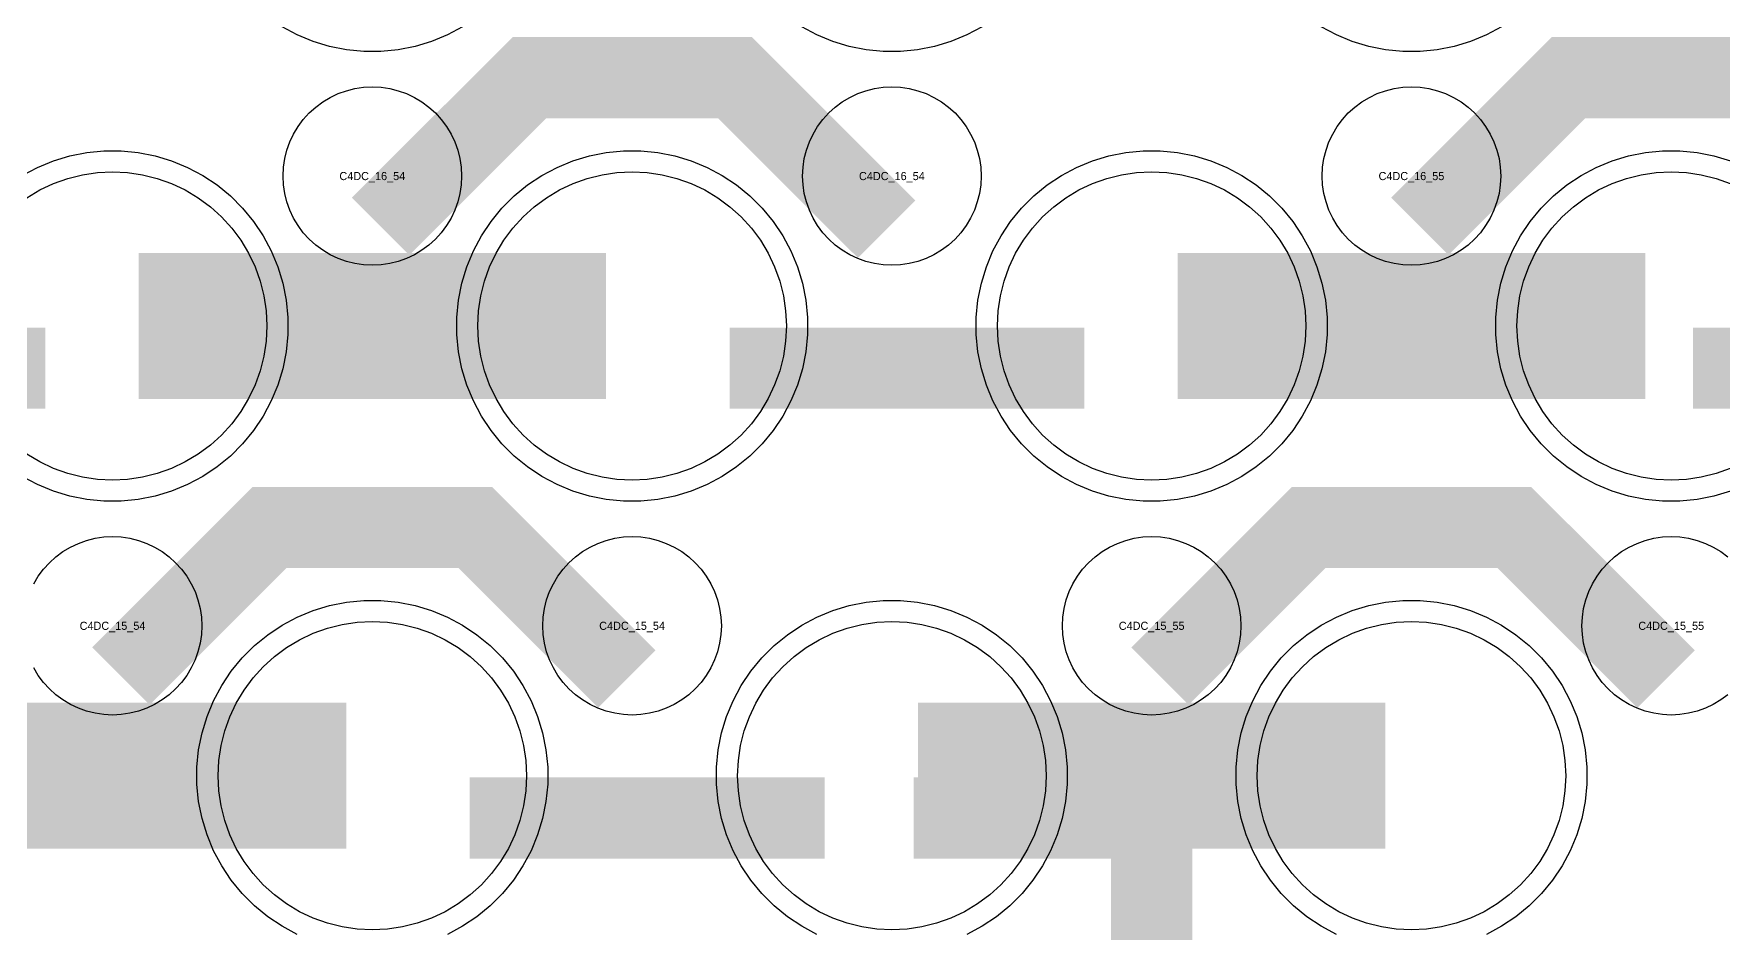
# Model space of a CAD drawing. Extents: x -11880 to 11880, y -14992 to 14992.
# Drawn here: x 5256 to 5776, y -12810 to -12533 of the extents above; entities that cross this region are included whole.
import ezdxf
from ezdxf.enums import TextEntityAlignment as Align

# ---------------------------------------------------------------- set-up
doc = ezdxf.new("R2010")
doc.units = 0
doc.header["$MEASUREMENT"] = 0
for name, color, linetype in [('GDS_775_DT_237', 138, 'CONTINUOUS'), ('RDL1_FS', 34, 'CONTINUOUS'), ('RDL_BS', 160, 'CONTINUOUS')]:
    doc.layers.add(name, color=color, linetype=linetype)

msp = doc.modelspace()

# ---------------------------------------------------------------- linework, layer by layer
at = {"layer": 'RDL1_FS'}
for points in [[(5253.605, -12583.038), (5257.605, -12580.64), (5261.819, -12578.648), (5266.209, -12577.076), (5270.732, -12575.944), (5275.343, -12575.26), (5280, -12575.031), (5284.657, -12575.26), (5289.268, -12575.944), (5293.791, -12577.076), (5298.181, -12578.648), (5302.395, -12580.64), (5306.395, -12583.038), (5310.14, -12585.816), (5313.594, -12588.946), (5316.724, -12592.4), (5319.502, -12596.145), (5321.9, -12600.145), (5323.892, -12604.359), (5325.464, -12608.749), (5326.596, -12613.272), (5327.28, -12617.883), (5327.509, -12622.54), (5327.28, -12627.197), (5326.596, -12631.808), (5325.464, -12636.331), (5323.892, -12640.721), (5321.9, -12644.935), (5319.502, -12648.935), (5316.724, -12652.68), (5313.594, -12656.134), (5310.14, -12659.264), (5306.395, -12662.042), (5302.395, -12664.44), (5298.181, -12666.432), (5293.791, -12668.004), (5289.268, -12669.136), (5284.657, -12669.82), (5280, -12670.049), (5275.343, -12669.82), (5270.732, -12669.136), (5266.209, -12668.004), (5261.819, -12666.432), (5257.605, -12664.44), (5253.605, -12662.042)], [(5778.181, -12666.432), (5773.791, -12668.004), (5769.268, -12669.136), (5764.657, -12669.82), (5760, -12670.049), (5755.343, -12669.82), (5750.732, -12669.136), (5746.209, -12668.004), (5741.819, -12666.432), (5737.605, -12664.44), (5733.605, -12662.042), (5729.86, -12659.264), (5726.406, -12656.134), (5723.276, -12652.68), (5720.498, -12648.935), (5718.1, -12644.935), (5716.108, -12640.721), (5714.536, -12636.331), (5713.404, -12631.808), (5712.72, -12627.197), (5712.491, -12622.54), (5712.72, -12617.883), (5713.404, -12613.272), (5714.536, -12608.749), (5716.108, -12604.359), (5718.1, -12600.145), (5720.498, -12596.145), (5723.276, -12592.4), (5726.406, -12588.946), (5729.86, -12585.816), (5733.605, -12583.038), (5737.605, -12580.64), (5741.819, -12578.648), (5746.209, -12577.076), (5750.732, -12575.944), (5755.343, -12575.26), (5760, -12575.031), (5764.657, -12575.26), (5769.268, -12575.944), (5773.791, -12577.076), (5778.181, -12578.648)]]:
    msp.add_lwpolyline(points, dxfattribs=at)
for points in [[(5440, -12670.049), (5435.343, -12669.82), (5430.732, -12669.136), (5426.209, -12668.004), (5421.819, -12666.432), (5417.605, -12664.44), (5413.605, -12662.042), (5409.86, -12659.264), (5406.406, -12656.134), (5403.276, -12652.68), (5400.498, -12648.935), (5398.1, -12644.935), (5396.108, -12640.721), (5394.536, -12636.331), (5393.404, -12631.808), (5392.72, -12627.197), (5392.491, -12622.54), (5392.72, -12617.883), (5393.404, -12613.272), (5394.536, -12608.749), (5396.108, -12604.359), (5398.1, -12600.145), (5400.498, -12596.145), (5403.276, -12592.4), (5406.406, -12588.946), (5409.86, -12585.816), (5413.605, -12583.038), (5417.605, -12580.64), (5421.819, -12578.648), (5426.209, -12577.076), (5430.732, -12575.944), (5435.343, -12575.26), (5440, -12575.031), (5444.657, -12575.26), (5449.268, -12575.944), (5453.791, -12577.076), (5458.181, -12578.648), (5462.395, -12580.64), (5466.395, -12583.038), (5470.14, -12585.816), (5473.594, -12588.946), (5476.724, -12592.4), (5479.502, -12596.145), (5481.9, -12600.145), (5483.892, -12604.359), (5485.464, -12608.749), (5486.596, -12613.272), (5487.28, -12617.883), (5487.509, -12622.54), (5487.28, -12627.197), (5486.596, -12631.808), (5485.464, -12636.331), (5483.892, -12640.721), (5481.9, -12644.935), (5479.502, -12648.935), (5476.724, -12652.68), (5473.594, -12656.134), (5470.14, -12659.264), (5466.395, -12662.042), (5462.395, -12664.44), (5458.181, -12666.432), (5453.791, -12668.004), (5449.268, -12669.136), (5444.657, -12669.82)], [(5600, -12670.049), (5595.343, -12669.82), (5590.732, -12669.136), (5586.209, -12668.004), (5581.819, -12666.432), (5577.605, -12664.44), (5573.605, -12662.042), (5569.86, -12659.264), (5566.406, -12656.134), (5563.276, -12652.68), (5560.498, -12648.935), (5558.1, -12644.935), (5556.108, -12640.721), (5554.536, -12636.331), (5553.404, -12631.808), (5552.72, -12627.197), (5552.491, -12622.54), (5552.72, -12617.883), (5553.404, -12613.272), (5554.536, -12608.749), (5556.108, -12604.359), (5558.1, -12600.145), (5560.498, -12596.145), (5563.276, -12592.4), (5566.406, -12588.946), (5569.86, -12585.816), (5573.605, -12583.038), (5577.605, -12580.64), (5581.819, -12578.648), (5586.209, -12577.076), (5590.732, -12575.944), (5595.343, -12575.26), (5600, -12575.031), (5604.657, -12575.26), (5609.268, -12575.944), (5613.791, -12577.076), (5618.181, -12578.648), (5622.395, -12580.64), (5626.395, -12583.038), (5630.14, -12585.816), (5633.594, -12588.946), (5636.724, -12592.4), (5639.502, -12596.145), (5641.9, -12600.145), (5643.892, -12604.359), (5645.464, -12608.749), (5646.596, -12613.272), (5647.28, -12617.883), (5647.509, -12622.54), (5647.28, -12627.197), (5646.596, -12631.808), (5645.464, -12636.331), (5643.892, -12640.721), (5641.9, -12644.935), (5639.502, -12648.935), (5636.724, -12652.68), (5633.594, -12656.134), (5630.14, -12659.264), (5626.395, -12662.042), (5622.395, -12664.44), (5618.181, -12666.432), (5613.791, -12668.004), (5609.268, -12669.136), (5604.657, -12669.82)], [(5360, -12808.614), (5355.343, -12808.385), (5350.732, -12807.701), (5346.209, -12806.569), (5341.819, -12804.997), (5337.605, -12803.005), (5333.605, -12800.607), (5329.86, -12797.829), (5326.406, -12794.699), (5323.276, -12791.245), (5320.498, -12787.5), (5318.1, -12783.5), (5316.108, -12779.286), (5314.536, -12774.896), (5313.404, -12770.373), (5312.72, -12765.762), (5312.491, -12761.105), (5312.72, -12756.448), (5313.404, -12751.837), (5314.536, -12747.314), (5316.108, -12742.924), (5318.1, -12738.71), (5320.498, -12734.71), (5323.276, -12730.965), (5326.406, -12727.511), (5329.86, -12724.381), (5333.605, -12721.603), (5337.605, -12719.205), (5341.819, -12717.213), (5346.209, -12715.641), (5350.732, -12714.509), (5355.343, -12713.825), (5360, -12713.596), (5364.657, -12713.825), (5369.268, -12714.509), (5373.791, -12715.641), (5378.181, -12717.213), (5382.395, -12719.205), (5386.395, -12721.603), (5390.14, -12724.381), (5393.594, -12727.511), (5396.724, -12730.965), (5399.502, -12734.71), (5401.9, -12738.71), (5403.892, -12742.924), (5405.464, -12747.314), (5406.596, -12751.837), (5407.28, -12756.448), (5407.509, -12761.105), (5407.28, -12765.762), (5406.596, -12770.373), (5405.464, -12774.896), (5403.892, -12779.286), (5401.9, -12783.5), (5399.502, -12787.5), (5396.724, -12791.245), (5393.594, -12794.699), (5390.14, -12797.829), (5386.395, -12800.607), (5382.395, -12803.005), (5378.181, -12804.997), (5373.791, -12806.569), (5369.268, -12807.701), (5364.657, -12808.385)], [(5520, -12808.614), (5515.343, -12808.385), (5510.732, -12807.701), (5506.209, -12806.569), (5501.819, -12804.997), (5497.605, -12803.005), (5493.605, -12800.607), (5489.86, -12797.829), (5486.406, -12794.699), (5483.276, -12791.245), (5480.498, -12787.5), (5478.1, -12783.5), (5476.108, -12779.286), (5474.536, -12774.896), (5473.404, -12770.373), (5472.72, -12765.762), (5472.491, -12761.105), (5472.72, -12756.448), (5473.404, -12751.837), (5474.536, -12747.314), (5476.108, -12742.924), (5478.1, -12738.71), (5480.498, -12734.71), (5483.276, -12730.965), (5486.406, -12727.511), (5489.86, -12724.381), (5493.605, -12721.603), (5497.605, -12719.205), (5501.819, -12717.213), (5506.209, -12715.641), (5510.732, -12714.509), (5515.343, -12713.825), (5520, -12713.596), (5524.657, -12713.825), (5529.268, -12714.509), (5533.791, -12715.641), (5538.181, -12717.213), (5542.395, -12719.205), (5546.395, -12721.603), (5550.14, -12724.381), (5553.594, -12727.511), (5556.724, -12730.965), (5559.502, -12734.71), (5561.9, -12738.71), (5563.892, -12742.924), (5565.464, -12747.314), (5566.596, -12751.837), (5567.28, -12756.448), (5567.509, -12761.105), (5567.28, -12765.762), (5566.596, -12770.373), (5565.464, -12774.896), (5563.892, -12779.286), (5561.9, -12783.5), (5559.502, -12787.5), (5556.724, -12791.245), (5553.594, -12794.699), (5550.14, -12797.829), (5546.395, -12800.607), (5542.395, -12803.005), (5538.181, -12804.997), (5533.791, -12806.569), (5529.268, -12807.701), (5524.657, -12808.385)], [(5680, -12808.614), (5675.343, -12808.385), (5670.732, -12807.701), (5666.209, -12806.569), (5661.819, -12804.997), (5657.605, -12803.005), (5653.605, -12800.607), (5649.86, -12797.829), (5646.406, -12794.699), (5643.276, -12791.245), (5640.498, -12787.5), (5638.1, -12783.5), (5636.108, -12779.286), (5634.536, -12774.896), (5633.404, -12770.373), (5632.72, -12765.762), (5632.491, -12761.105), (5632.72, -12756.448), (5633.404, -12751.837), (5634.536, -12747.314), (5636.108, -12742.924), (5638.1, -12738.71), (5640.498, -12734.71), (5643.276, -12730.965), (5646.406, -12727.511), (5649.86, -12724.381), (5653.605, -12721.603), (5657.605, -12719.205), (5661.819, -12717.213), (5666.209, -12715.641), (5670.732, -12714.509), (5675.343, -12713.825), (5680, -12713.596), (5684.657, -12713.825), (5689.268, -12714.509), (5693.791, -12715.641), (5698.181, -12717.213), (5702.395, -12719.205), (5706.395, -12721.603), (5710.14, -12724.381), (5713.594, -12727.511), (5716.724, -12730.965), (5719.502, -12734.71), (5721.9, -12738.71), (5723.892, -12742.924), (5725.464, -12747.314), (5726.596, -12751.837), (5727.28, -12756.448), (5727.509, -12761.105), (5727.28, -12765.762), (5726.596, -12770.373), (5725.464, -12774.896), (5723.892, -12779.286), (5721.9, -12783.5), (5719.502, -12787.5), (5716.724, -12791.245), (5713.594, -12794.699), (5710.14, -12797.829), (5706.395, -12800.607), (5702.395, -12803.005), (5698.181, -12804.997), (5693.791, -12806.569), (5689.268, -12807.701), (5684.657, -12808.385)]]:
    msp.add_lwpolyline(points, close=True, dxfattribs=at)
for points in [[(5288.002, -12622.54, 45, 45, 0), (5360.002, -12622.54, 45, 45, 0)], [(5360.002, -12622.54, 45, 45, 0), (5432.002, -12622.54, 45, 45, 0)], [(5608.002, -12622.54, 45, 45, 0), (5680.002, -12622.54, 45, 45, 0)], [(5680.002, -12622.54, 45, 45, 0), (5752.002, -12622.54, 45, 45, 0)], [(5208.002, -12761.105, 45, 45, 0), (5280.002, -12761.105, 45, 45, 0)], [(5280.002, -12761.105, 45, 45, 0), (5352.002, -12761.105, 45, 45, 0)], [(5528.002, -12761.105, 45, 45, 0), (5600.002, -12761.105, 45, 45, 0)], [(5600.002, -12761.105, 45, 45, 0), (5672.002, -12761.105, 45, 45, 0)]]:
    msp.add_lwpolyline(points, format="xyseb", dxfattribs=at)
at = {"layer": 'RDL_BS', "color": 241, "true_color": 0xf7abae}
for points in [[(5387.777, -12530.358), (5383.115, -12532.85), (5378.205, -12534.881), (5373.165, -12536.412), (5367.938, -12537.458), (5362.644, -12537.975), (5357.356, -12537.975), (5352.062, -12537.458), (5346.835, -12536.412), (5341.795, -12534.881), (5336.885, -12532.85), (5332.223, -12530.358)], [(5547.777, -12530.358), (5543.115, -12532.85), (5538.205, -12534.881), (5533.165, -12536.412), (5527.938, -12537.458), (5522.644, -12537.975), (5517.356, -12537.975), (5512.062, -12537.458), (5506.835, -12536.412), (5501.795, -12534.881), (5496.885, -12532.85), (5492.223, -12530.358)], [(5707.777, -12530.358), (5703.115, -12532.85), (5698.205, -12534.881), (5693.165, -12536.412), (5687.938, -12537.458), (5682.644, -12537.975), (5677.356, -12537.975), (5672.062, -12537.458), (5666.835, -12536.412), (5661.795, -12534.881), (5656.885, -12532.85), (5652.223, -12530.358)]]:
    msp.add_lwpolyline(points, dxfattribs=at)
at = {"layer": 'RDL_BS'}
for points in [[(5362.562, -12591.854, 25, 25, 0), (5408.377, -12546.039, 25, 25, 0), (5441.93, -12546.039, 25, 25, 0)], [(5518.401, -12592.753, 25, 25, 0), (5471.687, -12546.039, 25, 25, 0), (5441.929, -12546.039, 25, 25, 0)], [(5682.562, -12591.854, 25, 25, 0), (5728.377, -12546.039, 25, 25, 0), (5761.93, -12546.039, 25, 25, 0)], [(5838.401, -12592.753, 25, 25, 0), (5791.687, -12546.039, 25, 25, 0), (5761.929, -12546.039, 25, 25, 0)], [(5150.016, -12635.553, 25, 25, 0), (5259.281, -12635.553, 25, 25, 0)], [(5470.016, -12635.553, 25, 25, 0), (5579.281, -12635.553, 25, 25, 0)], [(5852.5, -12635.553, 25, 25, 0), (5766.667, -12635.553, 25, 25, 0)], [(5812.944, -12635.553, 25, 25, 0), (5771.74, -12635.553, 25, 25, 0)], [(5282.562, -12730.419, 25, 25, 0), (5328.377, -12684.604, 25, 25, 0), (5361.93, -12684.604, 25, 25, 0)], [(5438.401, -12731.318, 25, 25, 0), (5391.687, -12684.604, 25, 25, 0), (5361.929, -12684.604, 25, 25, 0)], [(5602.562, -12730.419, 25, 25, 0), (5648.377, -12684.604, 25, 25, 0), (5681.93, -12684.604, 25, 25, 0)], [(5758.401, -12731.318, 25, 25, 0), (5711.687, -12684.604, 25, 25, 0), (5681.929, -12684.604, 25, 25, 0)], [(5600, -12868.395, 25, 25, 0), (5600, -12761.618, 25, 25, 0)], [(5390.016, -12774.118, 25, 25, 0), (5499.281, -12774.118, 25, 25, 0)], [(5612.5, -12774.118, 25, 25, 0), (5526.667, -12774.118, 25, 25, 0)], [(5572.944, -12774.118, 25, 25, 0), (5531.74, -12774.118, 25, 25, 0)], [(5600, -12792.087, 25, 25, 0), (5600, -12837.707, 25, 25, 0)]]:
    msp.add_lwpolyline(points, format="xyseb", dxfattribs=at)
for points in [[(5360, -12603.846), (5357.307, -12603.714), (5354.635, -12603.318), (5352.016, -12602.661), (5349.481, -12601.754), (5347.044, -12600.602), (5344.72, -12599.209), (5342.557, -12597.606), (5340.558, -12595.794), (5338.746, -12593.795), (5337.143, -12591.632), (5335.75, -12589.308), (5334.598, -12586.871), (5333.691, -12584.336), (5333.034, -12581.717), (5332.638, -12579.045), (5332.506, -12576.352), (5332.638, -12573.659), (5333.034, -12570.987), (5333.691, -12568.368), (5334.598, -12565.833), (5335.75, -12563.396), (5337.143, -12561.072), (5338.746, -12558.909), (5340.558, -12556.91), (5342.557, -12555.098), (5344.72, -12553.495), (5347.044, -12552.102), (5349.481, -12550.95), (5352.016, -12550.043), (5354.635, -12549.386), (5357.307, -12548.99), (5360, -12548.858), (5362.693, -12548.99), (5365.365, -12549.386), (5367.984, -12550.043), (5370.519, -12550.95), (5372.956, -12552.102), (5375.28, -12553.495), (5377.443, -12555.098), (5379.442, -12556.91), (5381.254, -12558.909), (5382.857, -12561.072), (5384.25, -12563.396), (5385.402, -12565.833), (5386.309, -12568.368), (5386.966, -12570.987), (5387.362, -12573.659), (5387.494, -12576.352), (5387.362, -12579.045), (5386.966, -12581.717), (5386.309, -12584.336), (5385.402, -12586.871), (5384.25, -12589.308), (5382.857, -12591.632), (5381.254, -12593.795), (5379.442, -12595.794), (5377.443, -12597.606), (5375.28, -12599.209), (5372.956, -12600.602), (5370.519, -12601.754), (5367.984, -12602.661), (5365.365, -12603.318), (5362.693, -12603.714)], [(5520, -12603.846), (5517.307, -12603.714), (5514.635, -12603.318), (5512.016, -12602.661), (5509.481, -12601.754), (5507.044, -12600.602), (5504.72, -12599.209), (5502.557, -12597.606), (5500.558, -12595.794), (5498.746, -12593.795), (5497.143, -12591.632), (5495.75, -12589.308), (5494.598, -12586.871), (5493.691, -12584.336), (5493.034, -12581.717), (5492.638, -12579.045), (5492.506, -12576.352), (5492.638, -12573.659), (5493.034, -12570.987), (5493.691, -12568.368), (5494.598, -12565.833), (5495.75, -12563.396), (5497.143, -12561.072), (5498.746, -12558.909), (5500.558, -12556.91), (5502.557, -12555.098), (5504.72, -12553.495), (5507.044, -12552.102), (5509.481, -12550.95), (5512.016, -12550.043), (5514.635, -12549.386), (5517.307, -12548.99), (5520, -12548.858), (5522.693, -12548.99), (5525.365, -12549.386), (5527.984, -12550.043), (5530.519, -12550.95), (5532.956, -12552.102), (5535.28, -12553.495), (5537.443, -12555.098), (5539.442, -12556.91), (5541.254, -12558.909), (5542.857, -12561.072), (5544.25, -12563.396), (5545.402, -12565.833), (5546.309, -12568.368), (5546.966, -12570.987), (5547.362, -12573.659), (5547.494, -12576.352), (5547.362, -12579.045), (5546.966, -12581.717), (5546.309, -12584.336), (5545.402, -12586.871), (5544.25, -12589.308), (5542.857, -12591.632), (5541.254, -12593.795), (5539.442, -12595.794), (5537.443, -12597.606), (5535.28, -12599.209), (5532.956, -12600.602), (5530.519, -12601.754), (5527.984, -12602.661), (5525.365, -12603.318), (5522.693, -12603.714)], [(5680, -12603.846), (5677.307, -12603.714), (5674.635, -12603.318), (5672.016, -12602.661), (5669.481, -12601.754), (5667.044, -12600.602), (5664.72, -12599.209), (5662.557, -12597.606), (5660.558, -12595.794), (5658.746, -12593.795), (5657.143, -12591.632), (5655.75, -12589.308), (5654.598, -12586.871), (5653.691, -12584.336), (5653.034, -12581.717), (5652.638, -12579.045), (5652.506, -12576.352), (5652.638, -12573.659), (5653.034, -12570.987), (5653.691, -12568.368), (5654.598, -12565.833), (5655.75, -12563.396), (5657.143, -12561.072), (5658.746, -12558.909), (5660.558, -12556.91), (5662.557, -12555.098), (5664.72, -12553.495), (5667.044, -12552.102), (5669.481, -12550.95), (5672.016, -12550.043), (5674.635, -12549.386), (5677.307, -12548.99), (5680, -12548.858), (5682.693, -12548.99), (5685.365, -12549.386), (5687.984, -12550.043), (5690.519, -12550.95), (5692.956, -12552.102), (5695.28, -12553.495), (5697.443, -12555.098), (5699.442, -12556.91), (5701.254, -12558.909), (5702.857, -12561.072), (5704.25, -12563.396), (5705.402, -12565.833), (5706.309, -12568.368), (5706.966, -12570.987), (5707.362, -12573.659), (5707.494, -12576.352), (5707.362, -12579.045), (5706.966, -12581.717), (5706.309, -12584.336), (5705.402, -12586.871), (5704.25, -12589.308), (5702.857, -12591.632), (5701.254, -12593.795), (5699.442, -12595.794), (5697.443, -12597.606), (5695.28, -12599.209), (5692.956, -12600.602), (5690.519, -12601.754), (5687.984, -12602.661), (5685.365, -12603.318), (5682.693, -12603.714)], [(5437.356, -12676.54), (5432.062, -12676.023), (5426.835, -12674.977), (5421.795, -12673.446), (5416.885, -12671.415), (5412.223, -12668.923), (5407.809, -12665.976), (5403.708, -12662.614), (5399.926, -12658.832), (5396.564, -12654.731), (5393.617, -12650.317), (5391.125, -12645.655), (5389.094, -12640.745), (5387.563, -12635.705), (5386.517, -12630.478), (5386, -12625.184), (5386, -12619.896), (5386.517, -12614.602), (5387.563, -12609.375), (5389.094, -12604.335), (5391.125, -12599.425), (5393.617, -12594.763), (5396.564, -12590.349), (5399.926, -12586.248), (5403.708, -12582.466), (5407.809, -12579.104), (5412.223, -12576.157), (5416.885, -12573.665), (5421.795, -12571.634), (5426.835, -12570.103), (5432.062, -12569.057), (5437.356, -12568.54), (5442.644, -12568.54), (5447.938, -12569.057), (5453.165, -12570.103), (5458.205, -12571.634), (5463.115, -12573.665), (5467.777, -12576.157), (5472.191, -12579.104), (5476.292, -12582.466), (5480.074, -12586.248), (5483.436, -12590.349), (5486.383, -12594.763), (5488.875, -12599.425), (5490.906, -12604.335), (5492.437, -12609.375), (5493.483, -12614.602), (5494, -12619.896), (5494, -12625.184), (5493.483, -12630.478), (5492.437, -12635.705), (5490.906, -12640.745), (5488.875, -12645.655), (5486.383, -12650.317), (5483.436, -12654.731), (5480.074, -12658.832), (5476.292, -12662.614), (5472.191, -12665.976), (5467.777, -12668.923), (5463.115, -12671.415), (5458.205, -12673.446), (5453.165, -12674.977), (5447.938, -12676.023), (5442.644, -12676.54)], [(5597.356, -12676.54), (5592.062, -12676.023), (5586.835, -12674.977), (5581.795, -12673.446), (5576.885, -12671.415), (5572.223, -12668.923), (5567.809, -12665.976), (5563.708, -12662.614), (5559.926, -12658.832), (5556.564, -12654.731), (5553.617, -12650.317), (5551.125, -12645.655), (5549.094, -12640.745), (5547.563, -12635.705), (5546.517, -12630.478), (5546, -12625.184), (5546, -12619.896), (5546.517, -12614.602), (5547.563, -12609.375), (5549.094, -12604.335), (5551.125, -12599.425), (5553.617, -12594.763), (5556.564, -12590.349), (5559.926, -12586.248), (5563.708, -12582.466), (5567.809, -12579.104), (5572.223, -12576.157), (5576.885, -12573.665), (5581.795, -12571.634), (5586.835, -12570.103), (5592.062, -12569.057), (5597.356, -12568.54), (5602.644, -12568.54), (5607.938, -12569.057), (5613.165, -12570.103), (5618.205, -12571.634), (5623.115, -12573.665), (5627.777, -12576.157), (5632.191, -12579.104), (5636.292, -12582.466), (5640.074, -12586.248), (5643.436, -12590.349), (5646.383, -12594.763), (5648.875, -12599.425), (5650.906, -12604.335), (5652.437, -12609.375), (5653.483, -12614.602), (5654, -12619.896), (5654, -12625.184), (5653.483, -12630.478), (5652.437, -12635.705), (5650.906, -12640.745), (5648.875, -12645.655), (5646.383, -12650.317), (5643.436, -12654.731), (5640.074, -12658.832), (5636.292, -12662.614), (5632.191, -12665.976), (5627.777, -12668.923), (5623.115, -12671.415), (5618.205, -12673.446), (5613.165, -12674.977), (5607.938, -12676.023), (5602.644, -12676.54)], [(5440, -12742.411), (5437.307, -12742.279), (5434.635, -12741.883), (5432.016, -12741.226), (5429.481, -12740.319), (5427.044, -12739.167), (5424.72, -12737.774), (5422.557, -12736.171), (5420.558, -12734.359), (5418.746, -12732.36), (5417.143, -12730.197), (5415.75, -12727.873), (5414.598, -12725.436), (5413.691, -12722.901), (5413.034, -12720.282), (5412.638, -12717.61), (5412.506, -12714.917), (5412.638, -12712.224), (5413.034, -12709.552), (5413.691, -12706.933), (5414.598, -12704.398), (5415.75, -12701.961), (5417.143, -12699.637), (5418.746, -12697.474), (5420.558, -12695.475), (5422.557, -12693.663), (5424.72, -12692.06), (5427.044, -12690.667), (5429.481, -12689.515), (5432.016, -12688.608), (5434.635, -12687.951), (5437.307, -12687.555), (5440, -12687.423), (5442.693, -12687.555), (5445.365, -12687.951), (5447.984, -12688.608), (5450.519, -12689.515), (5452.956, -12690.667), (5455.28, -12692.06), (5457.443, -12693.663), (5459.442, -12695.475), (5461.254, -12697.474), (5462.857, -12699.637), (5464.25, -12701.961), (5465.402, -12704.398), (5466.309, -12706.933), (5466.966, -12709.552), (5467.362, -12712.224), (5467.494, -12714.917), (5467.362, -12717.61), (5466.966, -12720.282), (5466.309, -12722.901), (5465.402, -12725.436), (5464.25, -12727.873), (5462.857, -12730.197), (5461.254, -12732.36), (5459.442, -12734.359), (5457.443, -12736.171), (5455.28, -12737.774), (5452.956, -12739.167), (5450.519, -12740.319), (5447.984, -12741.226), (5445.365, -12741.883), (5442.693, -12742.279)], [(5600, -12742.411), (5597.307, -12742.279), (5594.635, -12741.883), (5592.016, -12741.226), (5589.481, -12740.319), (5587.044, -12739.167), (5584.72, -12737.774), (5582.557, -12736.171), (5580.558, -12734.359), (5578.746, -12732.36), (5577.143, -12730.197), (5575.75, -12727.873), (5574.598, -12725.436), (5573.691, -12722.901), (5573.034, -12720.282), (5572.638, -12717.61), (5572.506, -12714.917), (5572.638, -12712.224), (5573.034, -12709.552), (5573.691, -12706.933), (5574.598, -12704.398), (5575.75, -12701.961), (5577.143, -12699.637), (5578.746, -12697.474), (5580.558, -12695.475), (5582.557, -12693.663), (5584.72, -12692.06), (5587.044, -12690.667), (5589.481, -12689.515), (5592.016, -12688.608), (5594.635, -12687.951), (5597.307, -12687.555), (5600, -12687.423), (5602.693, -12687.555), (5605.365, -12687.951), (5607.984, -12688.608), (5610.519, -12689.515), (5612.956, -12690.667), (5615.28, -12692.06), (5617.443, -12693.663), (5619.442, -12695.475), (5621.254, -12697.474), (5622.857, -12699.637), (5624.25, -12701.961), (5625.402, -12704.398), (5626.309, -12706.933), (5626.966, -12709.552), (5627.362, -12712.224), (5627.494, -12714.917), (5627.362, -12717.61), (5626.966, -12720.282), (5626.309, -12722.901), (5625.402, -12725.436), (5624.25, -12727.873), (5622.857, -12730.197), (5621.254, -12732.36), (5619.442, -12734.359), (5617.443, -12736.171), (5615.28, -12737.774), (5612.956, -12739.167), (5610.519, -12740.319), (5607.984, -12741.226), (5605.365, -12741.883), (5602.693, -12742.279)]]:
    msp.add_lwpolyline(points, close=True, dxfattribs=at)
for points in [[(5252.223, -12576.157), (5256.885, -12573.665), (5261.795, -12571.634), (5266.835, -12570.103), (5272.062, -12569.057), (5277.356, -12568.54), (5282.644, -12568.54), (5287.938, -12569.057), (5293.165, -12570.103), (5298.205, -12571.634), (5303.115, -12573.665), (5307.777, -12576.157), (5312.191, -12579.104), (5316.292, -12582.466), (5320.074, -12586.248), (5323.436, -12590.349), (5326.383, -12594.763), (5328.875, -12599.425), (5330.906, -12604.335), (5332.437, -12609.375), (5333.483, -12614.602), (5334, -12619.896), (5334, -12625.184), (5333.483, -12630.478), (5332.437, -12635.705), (5330.906, -12640.745), (5328.875, -12645.655), (5326.383, -12650.317), (5323.436, -12654.731), (5320.074, -12658.832), (5316.292, -12662.614), (5312.191, -12665.976), (5307.777, -12668.923), (5303.115, -12671.415), (5298.205, -12673.446), (5293.165, -12674.977), (5287.938, -12676.023), (5282.644, -12676.54), (5277.356, -12676.54), (5272.062, -12676.023), (5266.835, -12674.977), (5261.795, -12673.446), (5256.885, -12671.415), (5252.223, -12668.923)], [(5778.205, -12673.446), (5773.165, -12674.977), (5767.938, -12676.023), (5762.644, -12676.54), (5757.356, -12676.54), (5752.062, -12676.023), (5746.835, -12674.977), (5741.795, -12673.446), (5736.885, -12671.415), (5732.223, -12668.923), (5727.809, -12665.976), (5723.708, -12662.614), (5719.926, -12658.832), (5716.564, -12654.731), (5713.617, -12650.317), (5711.125, -12645.655), (5709.094, -12640.745), (5707.563, -12635.705), (5706.517, -12630.478), (5706, -12625.184), (5706, -12619.896), (5706.517, -12614.602), (5707.563, -12609.375), (5709.094, -12604.335), (5711.125, -12599.425), (5713.617, -12594.763), (5716.564, -12590.349), (5719.926, -12586.248), (5723.708, -12582.466), (5727.809, -12579.104), (5732.223, -12576.157), (5736.885, -12573.665), (5741.795, -12571.634), (5746.835, -12570.103), (5752.062, -12569.057), (5757.356, -12568.54), (5762.644, -12568.54), (5767.938, -12569.057), (5773.165, -12570.103), (5778.205, -12571.634)], [(5255.75, -12701.961), (5257.143, -12699.637), (5258.746, -12697.474), (5260.558, -12695.475), (5262.557, -12693.663), (5264.72, -12692.06), (5267.044, -12690.667), (5269.481, -12689.515), (5272.016, -12688.608), (5274.635, -12687.951), (5277.307, -12687.555), (5280, -12687.423), (5282.693, -12687.555), (5285.365, -12687.951), (5287.984, -12688.608), (5290.519, -12689.515), (5292.956, -12690.667), (5295.28, -12692.06), (5297.443, -12693.663), (5299.442, -12695.475), (5301.254, -12697.474), (5302.857, -12699.637), (5304.25, -12701.961), (5305.402, -12704.398), (5306.309, -12706.933), (5306.966, -12709.552), (5307.362, -12712.224), (5307.494, -12714.917), (5307.362, -12717.61), (5306.966, -12720.282), (5306.309, -12722.901), (5305.402, -12725.436), (5304.25, -12727.873), (5302.857, -12730.197), (5301.254, -12732.36), (5299.442, -12734.359), (5297.443, -12736.171), (5295.28, -12737.774), (5292.956, -12739.167), (5290.519, -12740.319), (5287.984, -12741.226), (5285.365, -12741.883), (5282.693, -12742.279), (5280, -12742.411), (5277.307, -12742.279), (5274.635, -12741.883), (5272.016, -12741.226), (5269.481, -12740.319), (5267.044, -12739.167), (5264.72, -12737.774), (5262.557, -12736.171), (5260.558, -12734.359), (5258.746, -12732.36), (5257.143, -12730.197), (5255.75, -12727.873)], [(5777.443, -12736.171), (5775.28, -12737.774), (5772.956, -12739.167), (5770.519, -12740.319), (5767.984, -12741.226), (5765.365, -12741.883), (5762.693, -12742.279), (5760, -12742.411), (5757.307, -12742.279), (5754.635, -12741.883), (5752.016, -12741.226), (5749.481, -12740.319), (5747.044, -12739.167), (5744.72, -12737.774), (5742.557, -12736.171), (5740.558, -12734.359), (5738.746, -12732.36), (5737.143, -12730.197), (5735.75, -12727.873), (5734.598, -12725.436), (5733.691, -12722.901), (5733.034, -12720.282), (5732.638, -12717.61), (5732.506, -12714.917), (5732.638, -12712.224), (5733.034, -12709.552), (5733.691, -12706.933), (5734.598, -12704.398), (5735.75, -12701.961), (5737.143, -12699.637), (5738.746, -12697.474), (5740.558, -12695.475), (5742.557, -12693.663), (5744.72, -12692.06), (5747.044, -12690.667), (5749.481, -12689.515), (5752.016, -12688.608), (5754.635, -12687.951), (5757.307, -12687.555), (5760, -12687.423), (5762.693, -12687.555), (5765.365, -12687.951), (5767.984, -12688.608), (5770.519, -12689.515), (5772.956, -12690.667), (5775.28, -12692.06), (5777.443, -12693.663)], [(5336.885, -12809.98), (5332.223, -12807.488), (5327.809, -12804.541), (5323.708, -12801.179), (5319.926, -12797.397), (5316.564, -12793.296), (5313.617, -12788.882), (5311.125, -12784.22), (5309.094, -12779.31), (5307.563, -12774.27), (5306.517, -12769.043), (5306, -12763.749), (5306, -12758.461), (5306.517, -12753.167), (5307.563, -12747.94), (5309.094, -12742.9), (5311.125, -12737.99), (5313.617, -12733.328), (5316.564, -12728.914), (5319.926, -12724.813), (5323.708, -12721.031), (5327.809, -12717.669), (5332.223, -12714.722), (5336.885, -12712.23), (5341.795, -12710.199), (5346.835, -12708.668), (5352.062, -12707.622), (5357.356, -12707.105), (5362.644, -12707.105), (5367.938, -12707.622), (5373.165, -12708.668), (5378.205, -12710.199), (5383.115, -12712.23), (5387.777, -12714.722), (5392.191, -12717.669), (5396.292, -12721.031), (5400.074, -12724.813), (5403.436, -12728.914), (5406.383, -12733.328), (5408.875, -12737.99), (5410.906, -12742.9), (5412.437, -12747.94), (5413.483, -12753.167), (5414, -12758.461), (5414, -12763.749), (5413.483, -12769.043), (5412.437, -12774.27), (5410.906, -12779.31), (5408.875, -12784.22), (5406.383, -12788.882), (5403.436, -12793.296), (5400.074, -12797.397), (5396.292, -12801.179), (5392.191, -12804.541), (5387.777, -12807.488), (5383.115, -12809.98)], [(5496.885, -12809.98), (5492.223, -12807.488), (5487.809, -12804.541), (5483.708, -12801.179), (5479.926, -12797.397), (5476.564, -12793.296), (5473.617, -12788.882), (5471.125, -12784.22), (5469.094, -12779.31), (5467.563, -12774.27), (5466.517, -12769.043), (5466, -12763.749), (5466, -12758.461), (5466.517, -12753.167), (5467.563, -12747.94), (5469.094, -12742.9), (5471.125, -12737.99), (5473.617, -12733.328), (5476.564, -12728.914), (5479.926, -12724.813), (5483.708, -12721.031), (5487.809, -12717.669), (5492.223, -12714.722), (5496.885, -12712.23), (5501.795, -12710.199), (5506.835, -12708.668), (5512.062, -12707.622), (5517.356, -12707.105), (5522.644, -12707.105), (5527.938, -12707.622), (5533.165, -12708.668), (5538.205, -12710.199), (5543.115, -12712.23), (5547.777, -12714.722), (5552.191, -12717.669), (5556.292, -12721.031), (5560.074, -12724.813), (5563.436, -12728.914), (5566.383, -12733.328), (5568.875, -12737.99), (5570.906, -12742.9), (5572.437, -12747.94), (5573.483, -12753.167), (5574, -12758.461), (5574, -12763.749), (5573.483, -12769.043), (5572.437, -12774.27), (5570.906, -12779.31), (5568.875, -12784.22), (5566.383, -12788.882), (5563.436, -12793.296), (5560.074, -12797.397), (5556.292, -12801.179), (5552.191, -12804.541), (5547.777, -12807.488), (5543.115, -12809.98)], [(5656.885, -12809.98), (5652.223, -12807.488), (5647.809, -12804.541), (5643.708, -12801.179), (5639.926, -12797.397), (5636.564, -12793.296), (5633.617, -12788.882), (5631.125, -12784.22), (5629.094, -12779.31), (5627.563, -12774.27), (5626.517, -12769.043), (5626, -12763.749), (5626, -12758.461), (5626.517, -12753.167), (5627.563, -12747.94), (5629.094, -12742.9), (5631.125, -12737.99), (5633.617, -12733.328), (5636.564, -12728.914), (5639.926, -12724.813), (5643.708, -12721.031), (5647.809, -12717.669), (5652.223, -12714.722), (5656.885, -12712.23), (5661.795, -12710.199), (5666.835, -12708.668), (5672.062, -12707.622), (5677.356, -12707.105), (5682.644, -12707.105), (5687.938, -12707.622), (5693.165, -12708.668), (5698.205, -12710.199), (5703.115, -12712.23), (5707.777, -12714.722), (5712.191, -12717.669), (5716.292, -12721.031), (5720.074, -12724.813), (5723.436, -12728.914), (5726.383, -12733.328), (5728.875, -12737.99), (5730.906, -12742.9), (5732.437, -12747.94), (5733.483, -12753.167), (5734, -12758.461), (5734, -12763.749), (5733.483, -12769.043), (5732.437, -12774.27), (5730.906, -12779.31), (5728.875, -12784.22), (5726.383, -12788.882), (5723.436, -12793.296), (5720.074, -12797.397), (5716.292, -12801.179), (5712.191, -12804.541), (5707.777, -12807.488), (5703.115, -12809.98)]]:
    msp.add_lwpolyline(points, dxfattribs=at)

# ---------------------------------------------------------------- texts
at = {"layer": 'GDS_775_DT_237'}
for s, p in [('C4DC_16_54', (5360, -12576.352)), ('C4DC_16_54', (5360, -12576.352)), ('C4DC_16_54', (5520, -12576.352)), ('C4DC_16_54', (5520, -12576.352)), ('C4DC_16_55', (5680, -12576.352)), ('C4DC_16_55', (5680, -12576.352)), ('C4DC_15_54', (5280, -12714.917)), ('C4DC_15_54', (5280, -12714.917)), ('C4DC_15_54', (5440, -12714.917)), ('C4DC_15_54', (5440, -12714.917)), ('C4DC_15_55', (5600, -12714.917)), ('C4DC_15_55', (5600, -12714.917)), ('C4DC_15_55', (5760, -12714.917)), ('C4DC_15_55', (5760, -12714.917))]:
    msp.add_text(s, height=2.5, dxfattribs=at).set_placement(p, align=Align.MIDDLE_CENTER)

doc.saveas('drawing.dxf')
